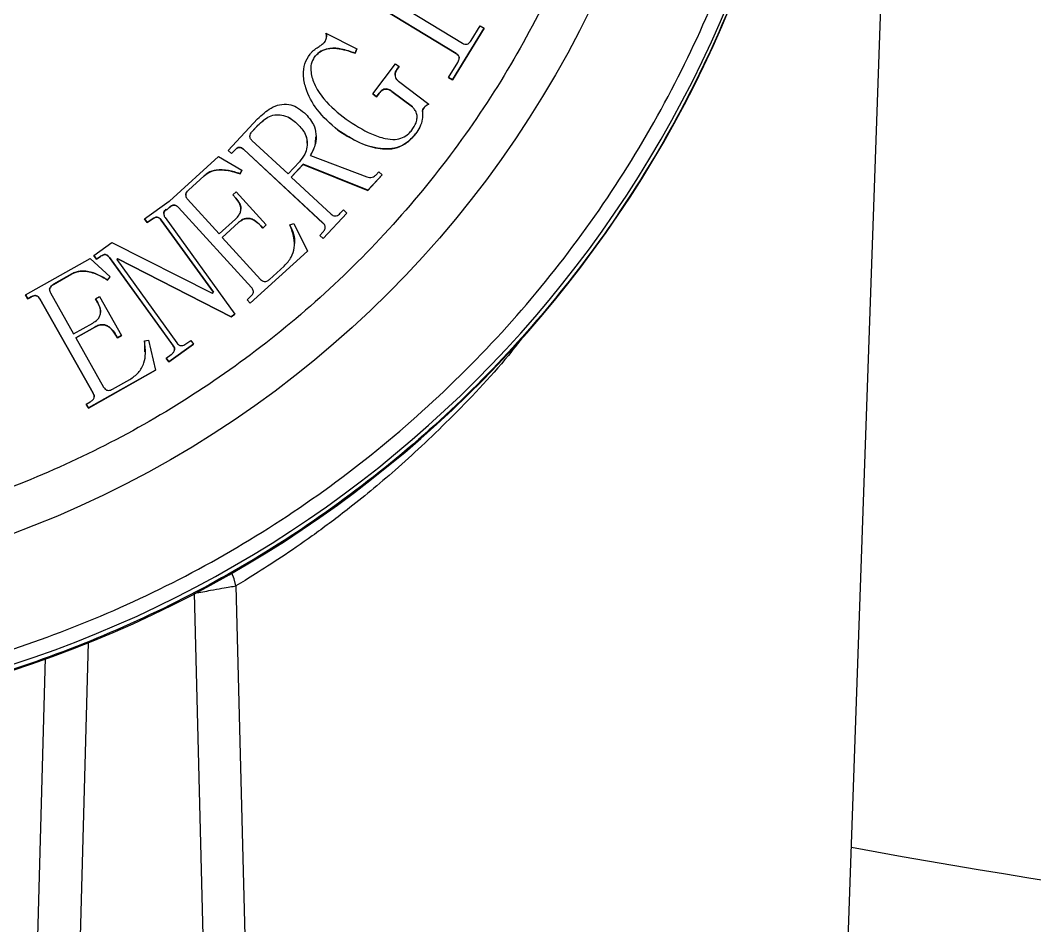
# Model space of a CAD drawing. Header units: millimetres. Extents: x 2136 to 4572, y 748 to 2471.
# Drawn here: x 3801.1 to 3870.8, y 2117.7 to 2179.8 of the extents above; entities that cross this region are included whole.
import ezdxf

# ---------------------------------------------------------------- set-up
doc = ezdxf.new("R2010")
doc.units = ezdxf.units.MM

msp = doc.modelspace()

# ---------------------------------------------------------------- linework, layer by layer
at = {"color": 7, "linetype": 'Continuous', "lineweight": 25}
for p, q in [((3857.765, 2111.251), (3861.015, 2204.287)), ((3825.125, 2182.136), (3831.461, 2178.27)), ((3831.028, 2177.561), (3824.692, 2181.428)), ((3824.692, 2181.425), (3831.028, 2177.559)), ((3822.094, 2178.973), (3824.209, 2177.894)), ((3832.946, 2179.309), (3830.783, 2175.764)), ((3830.783, 2175.762), (3832.946, 2179.306)), ((3832.058, 2178.451), (3832.681, 2179.47)), ((3832.681, 2179.47), (3832.946, 2179.309)), ((3832.946, 2179.309), (3832.946, 2179.306)), ((3824.209, 2177.894), (3824.103, 2177.584)), ((3824.103, 2177.582), (3824.209, 2177.892)), ((3824.103, 2177.584), (3824.103, 2177.582)), ((3824.209, 2177.892), (3824.209, 2177.894)), ((3831.028, 2177.561), (3831.028, 2177.559)), ((3821.288, 2177.305), (3821.288, 2177.303)), ((3825.307, 2174.787), (3826.873, 2176.858)), ((3826.873, 2176.858), (3827.121, 2176.669)), ((3830.517, 2175.926), (3831.14, 2176.945)), ((3820.547, 2176.174), (3820.547, 2176.172)), ((3827.121, 2176.669), (3826.965, 2176.461)), ((3826.965, 2176.459), (3827.121, 2176.667)), ((3826.965, 2176.461), (3826.965, 2176.459)), ((3827.121, 2176.669), (3827.121, 2176.667)), ((3827.077, 2175.662), (3829.148, 2174.096)), ((3830.783, 2175.764), (3830.517, 2175.926)), ((3830.517, 2175.926), (3830.517, 2175.924)), ((3830.517, 2175.924), (3830.783, 2175.762)), ((3830.783, 2175.764), (3830.783, 2175.762)), ((3825.555, 2174.598), (3825.307, 2174.787)), ((3825.307, 2174.787), (3825.307, 2174.785)), ((3825.307, 2174.785), (3825.555, 2174.596)), ((3825.744, 2174.847), (3825.555, 2174.598)), ((3825.555, 2174.596), (3825.744, 2174.845)), ((3825.744, 2174.847), (3825.744, 2174.845)), ((3828.025, 2173.903), (3826.617, 2174.968)), ((3826.617, 2174.968), (3826.617, 2174.966)), ((3826.617, 2174.966), (3828.025, 2173.901)), ((3825.555, 2174.598), (3825.555, 2174.596)), ((3828.025, 2173.903), (3828.025, 2173.901)), ((3815.386, 2170.904), (3817.401, 2173.073)), ((3817.028, 2172.216), (3817.417, 2172.634)), ((3817.028, 2172.214), (3817.417, 2172.632)), ((3817.417, 2172.634), (3817.417, 2172.632)), ((3820.094, 2172.769), (3820.094, 2172.767)), ((3828.702, 2173.048), (3828.702, 2173.051)), ((3817.028, 2172.216), (3817.028, 2172.214)), ((3819.486, 2169.292), (3817.012, 2171.59)), ((3821.412, 2171.851), (3821.412, 2171.853)), ((3811.341, 2167.418), (3814.709, 2170.482)), ((3814.709, 2170.482), (3816.325, 2169.557)), ((3815.614, 2170.694), (3815.386, 2170.904)), ((3815.386, 2170.902), (3815.386, 2170.904)), ((3815.386, 2170.902), (3815.614, 2170.692)), ((3815.826, 2170.924), (3815.614, 2170.694)), ((3815.614, 2170.692), (3815.826, 2170.922)), ((3815.614, 2170.694), (3815.614, 2170.692)), ((3815.826, 2170.924), (3815.826, 2170.922)), ((3821.888, 2165.927), (3816.448, 2170.981)), ((3816.448, 2170.981), (3816.448, 2170.979)), ((3816.448, 2170.979), (3821.888, 2165.925)), ((3821.021, 2170.562), (3824.895, 2169.086)), ((3820.266, 2170.13), (3819.486, 2169.292)), ((3820.528, 2169.957), (3819.713, 2169.08)), ((3819.714, 2169.079), (3820.528, 2169.954)), ((3824.966, 2168.169), (3820.528, 2169.957)), ((3820.528, 2169.957), (3820.528, 2169.954)), ((3820.528, 2169.954), (3824.966, 2168.167)), ((3813.725, 2169.164), (3812.646, 2168.182)), ((3812.646, 2168.18), (3813.725, 2169.162)), ((3813.725, 2169.164), (3813.725, 2169.162)), ((3816.325, 2169.557), (3816.202, 2169.305)), ((3816.202, 2169.303), (3816.325, 2169.555)), ((3816.202, 2169.305), (3816.202, 2169.303)), ((3816.325, 2169.557), (3816.325, 2169.555)), ((3819.713, 2169.08), (3822.452, 2166.535)), ((3825.956, 2169.234), (3824.966, 2168.169)), ((3824.966, 2168.167), (3825.956, 2169.232)), ((3825.515, 2169.221), (3825.727, 2169.448)), ((3825.727, 2169.448), (3825.956, 2169.234)), ((3825.956, 2169.234), (3825.956, 2169.232)), ((3812.646, 2168.182), (3812.646, 2168.18)), ((3815.691, 2167.854), (3815.923, 2168.064)), ((3815.901, 2167.623), (3815.691, 2167.854)), ((3815.691, 2167.854), (3815.691, 2167.852)), ((3815.691, 2167.852), (3815.901, 2167.621)), ((3815.923, 2168.064), (3817.992, 2165.791)), ((3824.966, 2168.169), (3824.966, 2168.167)), ((3809.639, 2166.206), (3811.334, 2167.427)), ((3811.336, 2166.991), (3811.143, 2166.816)), ((3811.143, 2166.814), (3811.336, 2166.989)), ((3811.334, 2167.427), (3811.341, 2167.418)), ((3811.336, 2166.991), (3811.336, 2166.989)), ((3816.976, 2161.488), (3811.964, 2166.997)), ((3811.964, 2166.997), (3811.964, 2166.995)), ((3811.964, 2166.995), (3816.976, 2161.486)), ((3812.58, 2167.56), (3814.753, 2165.171)), ((3815.901, 2167.623), (3815.901, 2167.621)), ((3811.041, 2166.314), (3815.842, 2159.66)), ((3811.143, 2166.816), (3811.1, 2166.864)), ((3811.1, 2166.862), (3811.1, 2166.864)), ((3811.1, 2166.862), (3811.143, 2166.814)), ((3811.143, 2166.816), (3811.143, 2166.814)), ((3823.518, 2166.611), (3821.892, 2164.859)), ((3821.892, 2164.857), (3823.518, 2166.608)), ((3823.076, 2166.595), (3823.288, 2166.824)), ((3823.288, 2166.824), (3823.518, 2166.611)), ((3823.518, 2166.611), (3823.518, 2166.608)), ((3809.822, 2165.951), (3809.639, 2166.206)), ((3809.639, 2166.206), (3809.639, 2166.204)), ((3809.639, 2166.204), (3809.822, 2165.949)), ((3810.161, 2166.194), (3809.822, 2165.951)), ((3809.822, 2165.949), (3810.161, 2166.192)), ((3809.822, 2165.951), (3809.822, 2165.949)), ((3810.161, 2166.194), (3810.161, 2166.192)), ((3814.364, 2161.172), (3810.787, 2166.131)), ((3810.787, 2166.131), (3810.787, 2166.128)), ((3810.787, 2166.128), (3814.363, 2161.171)), ((3814.753, 2165.171), (3815.871, 2166.186)), ((3816.081, 2165.955), (3814.963, 2164.94)), ((3814.964, 2164.939), (3816.081, 2165.953)), ((3816.081, 2165.955), (3816.081, 2165.953)), ((3817.76, 2165.581), (3817.62, 2165.735)), ((3817.62, 2165.735), (3817.62, 2165.733)), ((3817.62, 2165.733), (3817.76, 2165.579)), ((3817.992, 2165.791), (3817.76, 2165.581)), ((3817.76, 2165.579), (3817.992, 2165.789)), ((3817.992, 2165.791), (3817.992, 2165.789)), ((3819.614, 2165.789), (3819.875, 2165.888)), ((3819.875, 2165.888), (3820.819, 2164)), ((3821.888, 2165.927), (3821.888, 2165.925)), ((3814.963, 2164.94), (3817.593, 2162.05)), ((3817.76, 2165.581), (3817.76, 2165.579)), ((3821.662, 2165.073), (3821.874, 2165.303)), ((3821.892, 2164.859), (3821.662, 2165.073)), ((3821.662, 2165.073), (3821.662, 2165.071)), ((3821.662, 2165.071), (3821.892, 2164.857)), ((3806.164, 2163.698), (3807.393, 2164.586)), ((3807.393, 2164.586), (3814.279, 2161.112)), ((3821.892, 2164.859), (3821.892, 2164.857)), ((3806.347, 2163.443), (3806.164, 2163.698)), ((3806.164, 2163.698), (3806.164, 2163.695)), ((3806.164, 2163.695), (3806.347, 2163.441)), ((3806.601, 2163.628), (3806.347, 2163.443)), ((3806.347, 2163.441), (3806.601, 2163.626)), ((3806.601, 2163.628), (3806.601, 2163.626)), ((3811.598, 2157.502), (3807.227, 2163.563)), ((3807.227, 2163.563), (3807.227, 2163.561)), ((3807.227, 2163.561), (3811.598, 2157.5)), ((3820.819, 2164), (3816.89, 2160.423)), ((3816.89, 2160.42), (3820.819, 2163.998)), ((3820.819, 2164), (3820.819, 2163.998)), ((3801.461, 2160.988), (3805.897, 2163.489)), ((3805.897, 2163.489), (3807.265, 2162.231)), ((3806.347, 2163.443), (3806.347, 2163.441)), ((3807.811, 2163.468), (3807.726, 2163.409)), ((3807.726, 2163.409), (3811.852, 2157.687)), ((3807.727, 2163.407), (3807.811, 2163.466)), ((3815.587, 2159.477), (3807.811, 2163.468)), ((3807.811, 2163.468), (3807.811, 2163.466)), ((3807.811, 2163.466), (3815.587, 2159.475)), ((3818.221, 2162.056), (3819.222, 2162.969)), ((3804.649, 2162.426), (3803.381, 2161.713)), ((3803.381, 2161.711), (3804.649, 2162.423)), ((3804.649, 2162.426), (3804.649, 2162.423)), ((3807.265, 2162.231), (3807.088, 2162.011)), ((3807.088, 2162.009), (3807.265, 2162.229)), ((3807.265, 2162.231), (3807.265, 2162.229)), ((3803.381, 2161.713), (3803.381, 2161.711)), ((3807.088, 2162.011), (3807.088, 2162.009)), ((3816.976, 2161.488), (3816.976, 2161.486)), ((3801.615, 2160.717), (3801.461, 2160.988)), ((3801.461, 2160.988), (3801.461, 2160.986)), ((3801.461, 2160.986), (3801.615, 2160.715)), ((3801.842, 2160.844), (3801.615, 2160.717)), ((3801.615, 2160.715), (3801.842, 2160.842)), ((3801.615, 2160.717), (3801.615, 2160.715)), ((3801.842, 2160.844), (3801.842, 2160.842)), ((3803.177, 2161.119), (3804.759, 2158.313)), ((3806.269, 2160.715), (3806.541, 2160.867)), ((3806.541, 2160.867), (3808.045, 2158.195)), ((3814.279, 2161.112), (3814.364, 2161.172)), ((3816.68, 2160.654), (3816.911, 2160.866)), ((3806.102, 2154.237), (3802.453, 2160.711)), ((3802.453, 2160.709), (3802.453, 2160.711)), ((3802.453, 2160.709), (3806.102, 2154.234)), ((3806.421, 2160.443), (3806.269, 2160.715)), ((3806.269, 2160.715), (3806.269, 2160.713)), ((3806.269, 2160.713), (3806.421, 2160.441)), ((3806.421, 2160.443), (3806.421, 2160.441)), ((3816.89, 2160.423), (3816.68, 2160.654)), ((3816.68, 2160.654), (3816.68, 2160.652)), ((3816.68, 2160.652), (3816.89, 2160.42)), ((3816.89, 2160.423), (3816.89, 2160.42)), ((3815.842, 2159.66), (3815.587, 2159.477)), ((3815.587, 2159.475), (3815.842, 2159.658)), ((3815.587, 2159.477), (3815.587, 2159.475)), ((3815.842, 2159.66), (3815.842, 2159.658)), ((3804.759, 2158.313), (3806.073, 2159.052)), ((3806.225, 2158.781), (3804.911, 2158.041)), ((3804.912, 2158.04), (3806.225, 2158.779)), ((3806.225, 2158.781), (3806.225, 2158.779)), ((3804.911, 2158.041), (3806.826, 2154.645)), ((3807.774, 2158.043), (3807.672, 2158.224)), ((3807.672, 2158.224), (3807.672, 2158.222)), ((3807.672, 2158.222), (3807.774, 2158.041)), ((3808.045, 2158.195), (3807.774, 2158.043)), ((3807.774, 2158.041), (3808.045, 2158.193)), ((3807.774, 2158.043), (3807.774, 2158.041)), ((3808.045, 2158.195), (3808.045, 2158.193)), ((3809.623, 2157.833), (3809.898, 2157.87)), ((3809.623, 2157.831), (3809.641, 2157.071)), ((3809.898, 2157.87), (3810.397, 2155.824)), ((3813.002, 2157.612), (3811.307, 2156.391)), ((3811.307, 2156.389), (3813.002, 2157.61)), ((3811.598, 2157.502), (3811.598, 2157.5)), ((3812.478, 2157.622), (3812.817, 2157.866)), ((3812.817, 2157.866), (3813.002, 2157.612)), ((3813.002, 2157.612), (3813.002, 2157.61)), ((3811.122, 2156.645), (3811.461, 2156.89)), ((3811.307, 2156.391), (3811.122, 2156.645)), ((3811.122, 2156.645), (3811.122, 2156.643)), ((3811.122, 2156.643), (3811.307, 2156.389)), ((3811.307, 2156.391), (3811.307, 2156.389)), ((3810.397, 2155.824), (3805.78, 2153.221)), ((3805.78, 2153.219), (3810.397, 2155.822)), ((3807.438, 2154.514), (3808.615, 2155.177)), ((3810.397, 2155.824), (3810.397, 2155.822)), ((3806.102, 2154.237), (3806.102, 2154.234)), ((3805.628, 2153.493), (3805.899, 2153.645)), ((3805.78, 2153.221), (3805.628, 2153.493)), ((3805.628, 2153.493), (3805.628, 2153.491)), ((3805.628, 2153.491), (3805.78, 2153.219)), ((3805.78, 2153.221), (3805.78, 2153.219)), ((3815.896, 2140.994), (3816.68, 2111.264)), ((3813.813, 2111.259), (3813.069, 2140.492)), ((3805.769, 2137.117), (3805.065, 2111.26)), ((3802.15, 2111.264), (3802.841, 2136.055))]:
    msp.add_line(p, q, dxfattribs=at)
at = {"color": 7, "linetype": 'Continuous', "lineweight": 25, "flags": 128}
msp.add_lwpolyline([(3815.896, 2140.994), (3815.794, 2141.48), (3815.621, 2141.864)], dxfattribs=at)
at = {"color": 7, "linetype": 'Continuous', "lineweight": 25}
msp.add_circle((3775.82, 2211.68), 71.5, dxfattribs=at)
for centre, radius, start, end in [((3775.82, 2211.678), 80, 280.30604, 349.69383), ((3775.898, 2211.305), 80, 281.36448, 349.47139), ((3975.72, 2769.345), 656.897, 259.692209, 264.621686)]:
    msp.add_arc(centre, radius, start, end, dxfattribs=at)
for points, knots in [([(3844.32, 2211.686), (3844.265, 2209.597), (3844.156, 2205.419), (3843.246, 2199.08), (3841.76, 2192.728), (3839.586, 2186.362), (3836.755, 2180.139), (3833.241, 2174.116), (3829.087, 2168.424), (3824.344, 2163.163), (3819.082, 2158.42), (3813.39, 2154.265), (3807.368, 2150.752), (3801.145, 2147.92), (3794.779, 2145.749), (3788.427, 2144.254), (3782.088, 2143.376), (3775.82, 2143.091), (3769.553, 2143.376), (3763.214, 2144.254), (3756.862, 2145.749), (3750.496, 2147.92), (3744.273, 2150.752), (3738.25, 2154.265), (3732.558, 2158.42), (3727.297, 2163.163), (3722.554, 2168.424), (3718.399, 2174.116), (3714.886, 2180.139), (3712.055, 2186.362), (3709.881, 2192.728), (3708.395, 2199.08), (3707.485, 2205.419), (3707.375, 2209.597), (3707.32, 2211.686)], [0, 0, 0, 0, 0.029124, 0.058248, 0.08912, 0.119994, 0.151902, 0.184313, 0.217069, 0.25, 0.282931, 0.315687, 0.348098, 0.380006, 0.410878, 0.441752, 0.470875, 0.5, 0.529123, 0.558248, 0.58912, 0.619994, 0.651902, 0.684313, 0.717069, 0.75, 0.782931, 0.815687, 0.848098, 0.880006, 0.910878, 0.941752, 0.970875, 1, 1, 1, 1]), ([(3789.954, 2133.954), (3792.45, 2134.481), (3797.487, 2135.543), (3804.864, 2138.082), (3812.106, 2141.351), (3819.085, 2145.414), (3825.688, 2150.225), (3831.782, 2155.718), (3837.274, 2161.812), (3842.086, 2168.415), (3846.149, 2175.394), (3849.418, 2182.636), (3851.957, 2190.013), (3853.019, 2195.05), (3853.546, 2197.546)], [0, 0, 0, 0, 0.0799588, 0.1613715, 0.2441424, 0.3288926, 0.4142166, 0.5, 0.5857784, 0.6711024, 0.7558576, 0.8386237, 0.9200388, 1, 1, 1, 1]), ([(3821.997, 2178.332), (3822.043, 2178.411), (3822.132, 2178.568), (3822.143, 2178.801), (3822.106, 2178.929), (3822.094, 2178.973)], [0, 0, 0, 0, 0.406204, 0.795736, 1, 1, 1, 1]), ([(3822.094, 2178.971), (3822.124, 2178.88), (3822.155, 2178.789), (3822.132, 2178.701), (3822.132, 2178.701)], [0, 0, 0, 0, 0.998825, 1, 1, 1, 1]), ([(3821.562, 2178.01), (3821.6, 2178.035), (3821.676, 2178.084), (3821.827, 2178.184), (3821.929, 2178.273), (3821.997, 2178.332)], [0, 0, 0, 0, 0.2516063, 0.5032378, 1, 1, 1, 1]), ([(3831.461, 2178.27), (3831.512, 2178.243), (3831.598, 2178.198), (3831.736, 2178.197), (3831.852, 2178.236), (3831.966, 2178.32), (3832.025, 2178.403), (3832.058, 2178.451)], [0, 0, 0, 0, 0.239524, 0.40579, 0.571729, 0.750468, 1, 1, 1, 1]), ([(3822.908, 2172.304), (3822.397, 2172.747), (3821.464, 2173.557), (3820.739, 2174.947), (3820.506, 2176.044), (3820.594, 2176.874), (3820.864, 2177.309), (3820.997, 2177.525)], [0, 0, 0, 0, 0.329821, 0.602198, 0.751389, 0.876805, 1, 1, 1, 1]), ([(3820.997, 2177.525), (3821.037, 2177.573), (3821.117, 2177.669), (3821.303, 2177.837), (3821.458, 2177.941), (3821.562, 2178.01)], [0, 0, 0, 0, 0.250844, 0.502068, 1, 1, 1, 1]), ([(3824.103, 2177.584), (3823.789, 2177.695), (3823.229, 2177.893), (3822.45, 2177.964), (3821.849, 2177.808), (3821.493, 2177.557), (3821.335, 2177.363), (3821.288, 2177.305)], [0, 0, 0, 0, 0.327037, 0.582977, 0.7546195, 0.9267447, 1, 1, 1, 1]), ([(3821.288, 2177.303), (3821.401, 2177.429), (3821.645, 2177.703), (3822.204, 2177.93), (3823.066, 2177.942), (3823.689, 2177.726), (3824.103, 2177.582)], [0, 0, 0, 0, 0.165221, 0.356832, 0.573119, 1, 1, 1, 1]), ([(3831.14, 2176.945), (3831.183, 2177.023), (3831.244, 2177.132), (3831.251, 2177.294), (3831.209, 2177.394), (3831.137, 2177.489), (3831.067, 2177.535), (3831.028, 2177.561)], [0, 0, 0, 0, 0.364982, 0.510318, 0.655638, 0.805835, 1, 1, 1, 1]), ([(3831.028, 2177.559), (3831.077, 2177.526), (3831.158, 2177.472), (3831.223, 2177.362), (3831.25, 2177.287), (3831.246, 2177.248), (3831.245, 2177.24)], [0, 0, 0, 0, 0.429095, 0.711731, 0.943174, 1, 1, 1, 1]), ([(3821.288, 2177.305), (3821.205, 2177.155), (3821.048, 2176.873), (3821.039, 2176.238), (3821.271, 2175.386), (3822.064, 2174.183), (3822.934, 2173.483), (3823.473, 2173.05)], [0, 0, 0, 0, 0.097711, 0.183041, 0.35825, 0.602223, 1, 1, 1, 1]), ([(3826.965, 2176.461), (3826.924, 2176.397), (3826.851, 2176.285), (3826.825, 2176.094), (3826.857, 2175.928), (3826.943, 2175.777), (3827.03, 2175.702), (3827.077, 2175.662)], [0, 0, 0, 0, 0.249315, 0.4358137, 0.6227966, 0.7970359, 1, 1, 1, 1]), ([(3826.841, 2176.079), (3826.839, 2176.1), (3826.83, 2176.175), (3826.868, 2176.311), (3826.932, 2176.408), (3826.965, 2176.459)], [0, 0, 0, 0, 0.151132, 0.552434, 1, 1, 1, 1]), ([(3826.617, 2174.968), (3826.545, 2175.018), (3826.427, 2175.098), (3826.231, 2175.14), (3826.069, 2175.116), (3825.893, 2175.024), (3825.802, 2174.916), (3825.744, 2174.847)], [0, 0, 0, 0, 0.257237, 0.420431, 0.584481, 0.733875, 1, 1, 1, 1]), ([(3825.744, 2174.845), (3825.799, 2174.91), (3825.889, 2175.018), (3826.064, 2175.114), (3826.227, 2175.137), (3826.423, 2175.098), (3826.541, 2175.018), (3826.617, 2174.966)], [0, 0, 0, 0, 0.251206, 0.415599, 0.580778, 0.730319, 1, 1, 1, 1]), ([(3817.401, 2173.073), (3817.689, 2173.351), (3818.131, 2173.776), (3818.906, 2174.083), (3819.528, 2174.106), (3820.128, 2173.895), (3820.445, 2173.631), (3820.62, 2173.486)], [0, 0, 0, 0, 0.321782, 0.493409, 0.666308, 0.816214, 1, 1, 1, 1]), ([(3829.148, 2174.096), (3829.12, 2174.081), (3829.063, 2174.051), (3828.958, 2173.993), (3828.89, 2173.923), (3828.85, 2173.874), (3828.845, 2173.868)], [0, 0, 0, 0, 0.25202, 0.504232, 0.940351, 1, 1, 1, 1]), ([(3828.845, 2173.866), (3828.866, 2173.891), (3828.921, 2173.96), (3829.028, 2174.032), (3829.113, 2174.075), (3829.148, 2174.093)], [0, 0, 0, 0, 0.252155, 0.688227, 1, 1, 1, 1]), ([(3817.417, 2172.634), (3817.667, 2172.872), (3818.036, 2173.223), (3818.694, 2173.391), (3819.225, 2173.33), (3819.704, 2173.103), (3819.977, 2172.87), (3820.094, 2172.769)], [0, 0, 0, 0, 0.331594, 0.48998, 0.648562, 0.847889, 1, 1, 1, 1]), ([(3817.417, 2172.632), (3817.667, 2172.87), (3818.036, 2173.221), (3818.694, 2173.389), (3819.225, 2173.328), (3819.704, 2173.101), (3819.977, 2172.868), (3820.094, 2172.767)], [0, 0, 0, 0, 0.3315942, 0.48998, 0.6485616, 0.8478895, 1, 1, 1, 1]), ([(3820.62, 2173.486), (3820.855, 2173.235), (3821.245, 2172.818), (3821.44, 2172.039), (3821.401, 2171.287), (3821.159, 2170.825), (3821.021, 2170.562)], [0, 0, 0, 0, 0.3135051, 0.5209519, 0.7271537, 1, 1, 1, 1]), ([(3827.986, 2172.304), (3828.096, 2172.467), (3828.273, 2172.729), (3828.365, 2173.139), (3828.333, 2173.46), (3828.204, 2173.715), (3828.08, 2173.845), (3828.025, 2173.903)], [0, 0, 0, 0, 0.329126, 0.528564, 0.696809, 0.865433, 1, 1, 1, 1]), ([(3828.718, 2173.443), (3828.719, 2173.316), (3828.72, 2172.994), (3828.562, 2172.504), (3828.349, 2172.194), (3828.246, 2172.044)], [0, 0, 0, 0, 0.2516938, 0.6389543, 1, 1, 1, 1]), ([(3828.845, 2173.868), (3828.812, 2173.821), (3828.753, 2173.735), (3828.703, 2173.587), (3828.713, 2173.491), (3828.718, 2173.443)], [0, 0, 0, 0, 0.379574, 0.681533, 1, 1, 1, 1]), ([(3828.72, 2173.579), (3828.719, 2173.594), (3828.717, 2173.671), (3828.778, 2173.767), (3828.829, 2173.842), (3828.845, 2173.866)], [0, 0, 0, 0, 0.136759, 0.726608, 1, 1, 1, 1]), ([(3820.094, 2172.769), (3820.285, 2172.571), (3820.596, 2172.248), (3820.819, 2171.656), (3820.807, 2171.136), (3820.642, 2170.597), (3820.401, 2170.298), (3820.266, 2170.13)], [0, 0, 0, 0, 0.272894, 0.445011, 0.618101, 0.78577, 1, 1, 1, 1]), ([(3820.094, 2172.767), (3820.281, 2172.569), (3820.586, 2172.246), (3820.802, 2171.746), (3820.789, 2171.496), (3820.785, 2171.418)], [0, 0, 0, 0, 0.522164, 0.851498, 1, 1, 1, 1]), ([(3823.473, 2173.05), (3824.038, 2172.682), (3824.883, 2172.133), (3826.053, 2171.725), (3826.789, 2171.631), (3827.356, 2171.76), (3827.741, 2172.009), (3827.918, 2172.222), (3827.986, 2172.304)], [0, 0, 0, 0, 0.399545, 0.597137, 0.733747, 0.835099, 0.936852, 1, 1, 1, 1]), ([(3817.012, 2171.59), (3816.967, 2171.638), (3816.897, 2171.714), (3816.865, 2171.853), (3816.881, 2171.985), (3816.937, 2172.112), (3817.001, 2172.186), (3817.028, 2172.216)], [0, 0, 0, 0, 0.273037, 0.428356, 0.583344, 0.832242, 1, 1, 1, 1]), ([(3816.874, 2171.877), (3816.875, 2171.905), (3816.881, 2171.991), (3816.937, 2172.11), (3817.002, 2172.184), (3817.028, 2172.214)], [0, 0, 0, 0, 0.219969, 0.685936, 1, 1, 1, 1]), ([(3828.246, 2172.044), (3828.019, 2171.79), (3827.619, 2171.344), (3826.809, 2171.02), (3825.736, 2170.986), (3824.359, 2171.365), (3823.4, 2171.986), (3822.908, 2172.304)], [0, 0, 0, 0, 0.169563, 0.297883, 0.425995, 0.705761, 1, 1, 1, 1]), ([(3822.908, 2172.302), (3823.48, 2171.939), (3824.431, 2171.335), (3825.806, 2170.992), (3826.822, 2171.011), (3827.584, 2171.343), (3828.016, 2171.755), (3828.211, 2171.997), (3828.246, 2172.042)], [0, 0, 0, 0, 0.338672, 0.564061, 0.703233, 0.843334, 0.971256, 1, 1, 1, 1]), ([(3821.021, 2170.559), (3821.153, 2170.79), (3821.383, 2171.193), (3821.387, 2171.655), (3821.389, 2171.853)], [0, 0, 0, 0, 0.5716087, 1, 1, 1, 1]), ([(3816.448, 2170.981), (3816.391, 2171.028), (3816.306, 2171.096), (3816.165, 2171.123), (3816.052, 2171.104), (3815.935, 2171.033), (3815.865, 2170.963), (3815.826, 2170.924)], [0, 0, 0, 0, 0.300741, 0.442976, 0.585498, 0.770192, 1, 1, 1, 1]), ([(3815.826, 2170.922), (3815.878, 2170.974), (3815.956, 2171.052), (3816.091, 2171.113), (3816.199, 2171.119), (3816.316, 2171.082), (3816.395, 2171.026), (3816.441, 2170.986), (3816.448, 2170.979)], [0, 0, 0, 0, 0.305437, 0.45492, 0.605394, 0.744594, 0.96103, 1, 1, 1, 1]), ([(3816.202, 2169.305), (3815.936, 2169.39), (3815.401, 2169.562), (3814.634, 2169.613), (3814.054, 2169.43), (3813.813, 2169.236), (3813.725, 2169.164)], [0, 0, 0, 0, 0.3213061, 0.6452902, 0.8696576, 1, 1, 1, 1]), ([(3813.725, 2169.162), (3813.897, 2169.287), (3814.233, 2169.529), (3815.014, 2169.617), (3815.666, 2169.484), (3816.102, 2169.337), (3816.202, 2169.303)], [0, 0, 0, 0, 0.241053, 0.469408, 0.878608, 1, 1, 1, 1]), ([(3824.895, 2169.086), (3824.955, 2169.071), (3825.077, 2169.042), (3825.264, 2169.052), (3825.414, 2169.123), (3825.486, 2169.192), (3825.515, 2169.221)], [0, 0, 0, 0, 0.2772639, 0.5575672, 0.817889, 1, 1, 1, 1]), ([(3812.646, 2168.182), (3812.588, 2168.12), (3812.503, 2168.028), (3812.456, 2167.867), (3812.466, 2167.741), (3812.515, 2167.636), (3812.562, 2167.581), (3812.58, 2167.56)], [0, 0, 0, 0, 0.353728, 0.522222, 0.691971, 0.881159, 1, 1, 1, 1]), ([(3812.466, 2167.841), (3812.467, 2167.865), (3812.47, 2167.94), (3812.532, 2168.062), (3812.606, 2168.139), (3812.646, 2168.18)], [0, 0, 0, 0, 0.184968, 0.565966, 1, 1, 1, 1]), ([(3811.964, 2166.997), (3811.92, 2167.041), (3811.85, 2167.109), (3811.73, 2167.156), (3811.626, 2167.163), (3811.485, 2167.116), (3811.396, 2167.042), (3811.336, 2166.991)], [0, 0, 0, 0, 0.2536824, 0.4001164, 0.52343, 0.6771969, 1, 1, 1, 1]), ([(3811.336, 2166.989), (3811.402, 2167.044), (3811.495, 2167.122), (3811.649, 2167.165), (3811.764, 2167.145), (3811.873, 2167.086), (3811.933, 2167.026), (3811.964, 2166.995)], [0, 0, 0, 0, 0.3494884, 0.497197, 0.6463633, 0.8206121, 1, 1, 1, 1]), ([(3815.871, 2166.186), (3815.964, 2166.28), (3816.119, 2166.435), (3816.249, 2166.716), (3816.263, 2166.993), (3816.156, 2167.317), (3815.996, 2167.509), (3815.901, 2167.623)], [0, 0, 0, 0, 0.23981, 0.394148, 0.549699, 0.732406, 1, 1, 1, 1]), ([(3815.901, 2167.621), (3815.999, 2167.501), (3816.153, 2167.31), (3816.253, 2167.04), (3816.246, 2166.917), (3816.244, 2166.884)], [0, 0, 0, 0, 0.557801, 0.879214, 1, 1, 1, 1]), ([(3810.787, 2166.131), (3810.75, 2166.177), (3810.69, 2166.252), (3810.57, 2166.317), (3810.461, 2166.334), (3810.316, 2166.297), (3810.225, 2166.237), (3810.161, 2166.194)], [0, 0, 0, 0, 0.239941, 0.39539, 0.551967, 0.684504, 1, 1, 1, 1]), ([(3810.161, 2166.192), (3810.24, 2166.245), (3810.349, 2166.319), (3810.517, 2166.329), (3810.62, 2166.291), (3810.713, 2166.224), (3810.761, 2166.161), (3810.787, 2166.128)], [0, 0, 0, 0, 0.3841118, 0.530799, 0.677235, 0.828461, 1, 1, 1, 1]), ([(3811.1, 2166.864), (3811.065, 2166.825), (3811, 2166.752), (3810.951, 2166.622), (3810.952, 2166.5), (3810.986, 2166.398), (3811.024, 2166.34), (3811.041, 2166.314)], [0, 0, 0, 0, 0.256868, 0.47724, 0.662008, 0.845558, 1, 1, 1, 1]), ([(3810.956, 2166.568), (3810.956, 2166.578), (3810.952, 2166.625), (3810.991, 2166.722), (3811.045, 2166.809), (3811.092, 2166.854), (3811.1, 2166.862)], [0, 0, 0, 0, 0.085598, 0.422547, 0.898222, 1, 1, 1, 1]), ([(3822.452, 2166.535), (3822.491, 2166.504), (3822.559, 2166.447), (3822.683, 2166.409), (3822.817, 2166.42), (3822.956, 2166.482), (3823.036, 2166.557), (3823.076, 2166.595)], [0, 0, 0, 0, 0.208612, 0.37176, 0.536244, 0.765787, 1, 1, 1, 1]), ([(3817.62, 2165.735), (3817.476, 2165.877), (3817.263, 2166.088), (3816.893, 2166.241), (3816.61, 2166.254), (3816.325, 2166.155), (3816.171, 2166.028), (3816.081, 2165.955)], [0, 0, 0, 0, 0.337772, 0.500301, 0.664443, 0.804956, 1, 1, 1, 1]), ([(3816.081, 2165.953), (3816.189, 2166.04), (3816.365, 2166.181), (3816.671, 2166.257), (3816.964, 2166.22), (3817.302, 2166.053), (3817.503, 2165.85), (3817.62, 2165.733)], [0, 0, 0, 0, 0.232663, 0.375993, 0.519641, 0.722596, 1, 1, 1, 1]), ([(3819.222, 2162.969), (3819.404, 2163.164), (3819.739, 2163.525), (3819.949, 2164.226), (3819.921, 2164.995), (3819.727, 2165.497), (3819.614, 2165.789)], [0, 0, 0, 0, 0.2575653, 0.476476, 0.6951727, 1, 1, 1, 1]), ([(3819.614, 2165.787), (3819.804, 2165.371), (3819.995, 2164.953), (3819.929, 2164.523), (3819.929, 2164.521)], [0, 0, 0, 0, 0.996259, 1, 1, 1, 1]), ([(3821.874, 2165.303), (3821.926, 2165.363), (3822.001, 2165.45), (3822.05, 2165.596), (3822.039, 2165.711), (3821.986, 2165.828), (3821.923, 2165.892), (3821.888, 2165.927)], [0, 0, 0, 0, 0.327317, 0.476421, 0.626546, 0.796314, 1, 1, 1, 1]), ([(3807.227, 2163.563), (3807.19, 2163.609), (3807.13, 2163.685), (3807.015, 2163.746), (3806.913, 2163.765), (3806.779, 2163.738), (3806.678, 2163.682), (3806.611, 2163.635), (3806.601, 2163.628)], [0, 0, 0, 0, 0.239791, 0.395723, 0.528329, 0.660993, 0.950414, 1, 1, 1, 1]), ([(3806.601, 2163.626), (3806.68, 2163.679), (3806.789, 2163.751), (3806.957, 2163.761), (3807.06, 2163.724), (3807.153, 2163.656), (3807.201, 2163.594), (3807.227, 2163.561)], [0, 0, 0, 0, 0.383435, 0.529408, 0.675081, 0.826383, 1, 1, 1, 1]), ([(3804.649, 2162.423), (3804.803, 2162.493), (3805.145, 2162.648), (3805.844, 2162.617), (3806.503, 2162.363), (3806.927, 2162.107), (3807.088, 2162.009)], [0, 0, 0, 0, 0.193694, 0.42798, 0.782605, 1, 1, 1, 1]), ([(3807.088, 2162.011), (3806.842, 2162.156), (3806.349, 2162.448), (3805.599, 2162.664), (3805.004, 2162.602), (3804.741, 2162.471), (3804.649, 2162.426)], [0, 0, 0, 0, 0.329191, 0.661633, 0.881808, 1, 1, 1, 1]), ([(3803.381, 2161.713), (3803.321, 2161.673), (3803.223, 2161.609), (3803.139, 2161.477), (3803.107, 2161.359), (3803.12, 2161.236), (3803.157, 2161.161), (3803.177, 2161.119)], [0, 0, 0, 0, 0.300073, 0.489629, 0.647488, 0.805846, 1, 1, 1, 1]), ([(3803.118, 2161.371), (3803.118, 2161.378), (3803.118, 2161.422), (3803.157, 2161.504), (3803.24, 2161.619), (3803.329, 2161.677), (3803.381, 2161.711)], [0, 0, 0, 0, 0.0456944, 0.2957717, 0.5839271, 1, 1, 1, 1]), ([(3816.911, 2160.866), (3816.973, 2160.927), (3817.063, 2161.014), (3817.115, 2161.169), (3817.104, 2161.286), (3817.055, 2161.396), (3817.002, 2161.458), (3816.976, 2161.488)], [0, 0, 0, 0, 0.358471, 0.509487, 0.66217, 0.836846, 1, 1, 1, 1]), ([(3817.593, 2162.05), (3817.635, 2162.009), (3817.705, 2161.941), (3817.84, 2161.901), (3817.976, 2161.909), (3818.109, 2161.964), (3818.187, 2162.028), (3818.221, 2162.056)], [0, 0, 0, 0, 0.244529, 0.408946, 0.573274, 0.814793, 1, 1, 1, 1]), ([(3802.453, 2160.711), (3802.422, 2160.761), (3802.372, 2160.841), (3802.262, 2160.916), (3802.152, 2160.948), (3802.004, 2160.926), (3801.906, 2160.876), (3801.842, 2160.844)], [0, 0, 0, 0, 0.23968, 0.390629, 0.542071, 0.705503, 1, 1, 1, 1]), ([(3801.842, 2160.842), (3801.925, 2160.884), (3802.039, 2160.942), (3802.203, 2160.937), (3802.301, 2160.892), (3802.388, 2160.814), (3802.43, 2160.746), (3802.453, 2160.709)], [0, 0, 0, 0, 0.377128, 0.521882, 0.666695, 0.8193, 1, 1, 1, 1]), ([(3806.073, 2159.052), (3806.191, 2159.128), (3806.381, 2159.249), (3806.566, 2159.502), (3806.634, 2159.765), (3806.594, 2160.095), (3806.486, 2160.313), (3806.421, 2160.443)], [0, 0, 0, 0, 0.253965, 0.40631, 0.559769, 0.73662, 1, 1, 1, 1]), ([(3806.421, 2160.441), (3806.494, 2160.302), (3806.602, 2160.094), (3806.61, 2159.862), (3806.613, 2159.785)], [0, 0, 0, 0, 0.668385, 1, 1, 1, 1]), ([(3807.672, 2158.224), (3807.549, 2158.413), (3807.376, 2158.68), (3807.038, 2158.893), (3806.776, 2158.956), (3806.495, 2158.917), (3806.317, 2158.827), (3806.225, 2158.781)], [0, 0, 0, 0, 0.375008, 0.532176, 0.663237, 0.825783, 1, 1, 1, 1]), ([(3806.225, 2158.779), (3806.351, 2158.839), (3806.553, 2158.936), (3806.867, 2158.945), (3807.144, 2158.839), (3807.436, 2158.601), (3807.587, 2158.358), (3807.672, 2158.222)], [0, 0, 0, 0, 0.234667, 0.375798, 0.517605, 0.729416, 1, 1, 1, 1]), ([(3835.877, 2158.437), (3835.461, 2157.897), (3833.818, 2155.765), (3831.328, 2153.178), (3828.7, 2150.618), (3826.884, 2148.978), (3825.167, 2147.52), (3823.236, 2145.973), (3821.123, 2144.397), (3818.985, 2142.927), (3817.156, 2141.754), (3816.316, 2141.248), (3815.896, 2140.994)], [0, 0, 0, 0, 0.062604, 0.247082, 0.331604, 0.410965, 0.484873, 0.5577, 0.669911, 0.780381, 0.890079, 1, 1, 1, 1]), ([(3808.615, 2155.177), (3808.828, 2155.32), (3809.256, 2155.607), (3809.618, 2156.27), (3809.738, 2157.036), (3809.665, 2157.543), (3809.623, 2157.833)], [0, 0, 0, 0, 0.2488152, 0.5000632, 0.7136426, 1, 1, 1, 1]), ([(3811.461, 2156.89), (3811.52, 2156.935), (3811.608, 2157.003), (3811.687, 2157.13), (3811.707, 2157.237), (3811.685, 2157.36), (3811.637, 2157.444), (3811.602, 2157.496), (3811.598, 2157.502)], [0, 0, 0, 0, 0.305771, 0.455285, 0.605942, 0.744239, 0.965757, 1, 1, 1, 1]), ([(3811.598, 2157.5), (3811.629, 2157.45), (3811.679, 2157.37), (3811.707, 2157.268), (3811.699, 2157.229), (3811.698, 2157.224)], [0, 0, 0, 0, 0.596553, 0.955338, 1, 1, 1, 1]), ([(3811.852, 2157.687), (3811.885, 2157.648), (3811.944, 2157.577), (3812.064, 2157.514), (3812.196, 2157.501), (3812.341, 2157.536), (3812.43, 2157.592), (3812.478, 2157.622)], [0, 0, 0, 0, 0.215896, 0.3853283, 0.5559542, 0.7640999, 1, 1, 1, 1]), ([(3806.826, 2154.645), (3806.858, 2154.597), (3806.91, 2154.517), (3807.026, 2154.448), (3807.155, 2154.424), (3807.299, 2154.445), (3807.394, 2154.492), (3807.438, 2154.514)], [0, 0, 0, 0, 0.2422509, 0.3981104, 0.5540249, 0.7912917, 1, 1, 1, 1]), ([(3805.899, 2153.645), (3805.967, 2153.687), (3806.065, 2153.747), (3806.155, 2153.871), (3806.18, 2153.975), (3806.169, 2154.103), (3806.128, 2154.185), (3806.102, 2154.237)], [0, 0, 0, 0, 0.326648, 0.47491, 0.62431, 0.760261, 1, 1, 1, 1]), ([(3806.102, 2154.234), (3806.128, 2154.183), (3806.172, 2154.101), (3806.173, 2154.009), (3806.173, 2153.975)], [0, 0, 0, 0, 0.621405, 1, 1, 1, 1]), ([(3813.069, 2140.492), (3813.447, 2140.563), (3814.123, 2140.691), (3814.939, 2140.838), (3815.549, 2140.943), (3815.776, 2140.977), (3815.896, 2140.994)], [0, 0, 0, 0, 0.305834, 0.546571, 0.761466, 1, 1, 1, 1])]:
    msp.add_open_spline(points, degree=3, knots=knots, dxfattribs=at)
msp.add_open_spline([(3854.551, 2196.761), (3853.986, 2194.146), (3852.856, 2188.917), (3850.177, 2181.337), (3846.809, 2174.049), (3842.712, 2167.139), (3837.949, 2160.672), (3832.561, 2154.716), (3826.604, 2149.328), (3820.137, 2144.564), (3813.227, 2140.468), (3805.939, 2137.099), (3798.359, 2134.42), (3793.13, 2133.291), (3790.515, 2132.726)], degree=3, dxfattribs=at)

doc.saveas('drawing.dxf')
